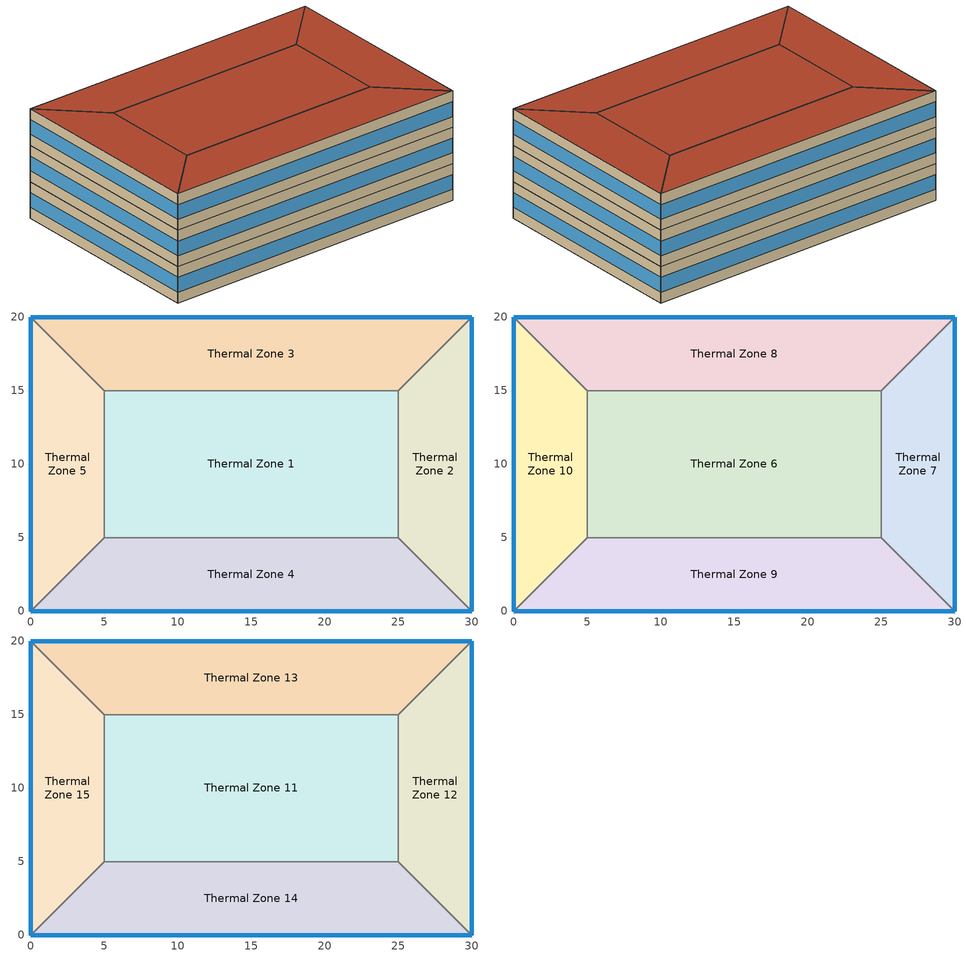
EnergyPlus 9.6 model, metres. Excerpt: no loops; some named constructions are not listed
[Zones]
Thermal Zone 1
 floor ground (ExtSlabCarpet): 5,5 5,15 25,15 25,5 z0
 wall to Thermal Zone 5 (Interior Wall): 5,15 5,5 z0:3.5
 wall to Thermal Zone 3 (Interior Wall): 25,15 5,15 z0:3.5
 wall to Thermal Zone 2 (Interior Wall): 25,5 25,15 z0:3.5
 wall to Thermal Zone 4 (Interior Wall): 5,5 25,5 z0:3.5
Thermal Zone 2
 floor ground (ExtSlabCarpet): 25,5 25,15 30,20 30,0 z0
 wall outside (Ext Wall): 30,0 30,20 z0:3.5
 wall to Thermal Zone 4 (Interior Wall): 25,5 30,0 z0:3.5
 wall to Thermal Zone 3 (Interior Wall): 30,20 25,15 z0:3.5
 window (Ext Window): 30,0.01 30,19.99 z1.05:2.45
Thermal Zone 3
 floor ground (ExtSlabCarpet): 5,15 0,20 30,20 25,15 z0
 wall outside (Ext Wall): 30,20 0,20 z0:3.5
 wall to Thermal Zone 5 (Interior Wall): 0,20 5,15 z0:3.5
 window (Ext Window): 29.99,20 0.01,20 z1.05:2.45
Thermal Zone 4
 floor ground (ExtSlabCarpet): 25,5 30,0 0,0 5,5 z0
 wall outside (Ext Wall): 0,0 30,0 z0:3.5
 wall to Thermal Zone 5 (Interior Wall): 5,5 0,0 z0:3.5
 window (Ext Window): 0.01,0 29.99,0 z1.05:2.45
Thermal Zone 5
 floor ground (ExtSlabCarpet): 0,20 5,15 5,5 0,0 z0
 wall outside (Ext Wall): 0,20 0,0 z0:3.5
 window (Ext Window): 0,19.99 0,0.01 z1.05:2.45
Thermal Zone 6
 floor to Thermal Zone 1 (Interior Floor): 5,5 5,15 25,15 25,5 z3.5
 wall to Thermal Zone 10 (Interior Wall): 5,15 5,5 z3.5:7
 wall to Thermal Zone 8 (Interior Wall): 25,15 5,15 z3.5:7
 wall to Thermal Zone 7 (Interior Wall): 25,5 25,15 z3.5:7
 wall to Thermal Zone 9 (Interior Wall): 5,5 25,5 z3.5:7
Thermal Zone 7
 floor to Thermal Zone 2 (Interior Floor): 25,5 25,15 30,20 30,0 z3.5
 wall outside (Ext Wall): 30,0 30,20 z3.5:7
 wall to Thermal Zone 9 (Interior Wall): 25,5 30,0 z3.5:7
 wall to Thermal Zone 8 (Interior Wall): 30,20 25,15 z3.5:7
 window (Ext Window): 30,0.01 30,19.99 z4.55:5.95
Thermal Zone 8
 floor to Thermal Zone 3 (Interior Floor): 5,15 0,20 30,20 25,15 z3.5
 wall outside (Ext Wall): 30,20 0,20 z3.5:7
 wall to Thermal Zone 10 (Interior Wall): 0,20 5,15 z3.5:7
 window (Ext Window): 29.99,20 0.01,20 z4.55:5.95
Thermal Zone 9
 floor to Thermal Zone 4 (Interior Floor): 25,5 30,0 0,0 5,5 z3.5
 wall outside (Ext Wall): 0,0 30,0 z3.5:7
 wall to Thermal Zone 10 (Interior Wall): 5,5 0,0 z3.5:7
 window (Ext Window): 0.01,0 29.99,0 z4.55:5.95
Thermal Zone 10
 floor to Thermal Zone 5 (Interior Floor): 0,20 5,15 5,5 0,0 z3.5
 wall outside (Ext Wall): 0,20 0,0 z3.5:7
 window (Ext Window): 0,19.99 0,0.01 z4.55:5.95
Thermal Zone 11
 floor to Thermal Zone 6 (Interior Floor): 5,5 5,15 25,15 25,5 z7
 wall to Thermal Zone 15 (Interior Wall): 5,15 5,5 z7:10.5
 wall to Thermal Zone 13 (Interior Wall): 25,15 5,15 z7:10.5
 wall to Thermal Zone 12 (Interior Wall): 25,5 25,15 z7:10.5
 wall to Thermal Zone 14 (Interior Wall): 5,5 25,5 z7:10.5
 roof outside (Ext Roof): 25,5 25,15 5,15 5,5 z10.5
Thermal Zone 12
 floor to Thermal Zone 7 (Interior Floor): 25,5 25,15 30,20 30,0 z7
 wall outside (Ext Wall): 30,0 30,20 z7:10.5
 wall to Thermal Zone 14 (Interior Wall): 25,5 30,0 z7:10.5
 wall to Thermal Zone 13 (Interior Wall): 30,20 25,15 z7:10.5
 window (Ext Window): 30,0.01 30,19.99 z8.05:9.45
 roof outside (Ext Roof): 30,0 30,20 25,15 25,5 z10.5
Thermal Zone 13
 floor to Thermal Zone 8 (Interior Floor): 5,15 0,20 30,20 25,15 z7
 wall outside (Ext Wall): 30,20 0,20 z7:10.5
 wall to Thermal Zone 15 (Interior Wall): 0,20 5,15 z7:10.5
 window (Ext Window): 29.99,20 0.01,20 z8.05:9.45
 roof outside (Ext Roof): 25,15 30,20 0,20 5,15 z10.5
Thermal Zone 14
 floor to Thermal Zone 9 (Interior Floor): 25,5 30,0 0,0 5,5 z7
 wall outside (Ext Wall): 0,0 30,0 z7:10.5
 wall to Thermal Zone 15 (Interior Wall): 5,5 0,0 z7:10.5
 window (Ext Window): 0.01,0 29.99,0 z8.05:9.45
 roof outside (Ext Roof): 5,5 0,0 30,0 25,5 z10.5
Thermal Zone 15
 floor to Thermal Zone 10 (Interior Floor): 0,20 5,15 5,5 0,0 z7
 wall outside (Ext Wall): 0,20 0,0 z7:10.5
 window (Ext Window): 0,19.99 0,0.01 z8.05:9.45
 roof outside (Ext Roof): 0,0 5,5 5,15 0,20 z10.5
[SizingPeriod:DesignDay] Month=1; Day of Month=21; Day Type=WinterDesignDay; Daily Dry-Bulb Temperature Range {deltaC}=0; Dry-Bulb Temperature Range Modifier Type=DefaultMultipliers; Barometric Pressure {Pa}=86790; Wind Direction {deg}=140; Rain Indicator=No; Snow Indicator=No; Daylight Saving Time Indicator=No; Solar Model Indicator=ASHRAEClearSky; Sky Clearness=0; Begin Environment Reset Mode=FullResetAtBeginEnvironment
Name | Maximum Dry-Bulb Temperature {C} | Humidity Condition Type | Wetbulb or DewPoint at Maximum Dry-Bulb {C} | Wind Speed {m/s}
SALT-LAKE-CITY-IAP Ann Htg 99.6% Condns DB | -12.4 | Wetbulb | -12.4 | 2.6
SALT-LAKE-CITY-IAP Ann Htg Wind 99.6% Condns WS=>MCDB | 6.8 | Wetbulb | 6.8 | 12.4
SALT-LAKE-CITY-IAP Ann Hum_n 99.6% Condns DP=>MCDB | -10.7 | Dewpoint | -16.2 | 2.6
[Material] Thermal Absorptance=0.9
Name | Roughness | Thickness m | Conductivity W/m-K | Density kg/m3 | Specific Heat J/kg-K | Solar Absorptance | Visible Absorptance
F16 Acoustic tile | MediumSmooth | 0.0191 | 0.06 | 368 | 590 | 0.3 | 0.3
M11 100mm lightweight concrete | MediumRough | 0.1016 | 0.53 | 1280 | 840 | 0.5 | 0.5
[Material:AirGap]
F05 Ceiling air space resistance: Thermal Resistance m2-K/W=0.18
[Construction]
Interior Ceiling: M11 100mm lightweight concrete, F05 Ceiling air space resistance, F16 Acoustic tile
[Schedule:Day:Interval]
ClgSetp Winter Design Day 12; ClgSetp Winter Design Day 13; ClgSetp Winter Design Day 14; ClgSetp Winter Design Day 15: No, 24:00, 26.7
HtgSetp Summer Design Day 13; HtgSetp Summer Design Day 14; HtgSetp Summer Design Day 15: No, 24:00, 15.6
HtgSetp Winter Design Day 13; HtgSetp Winter Design Day 14; HtgSetp Winter Design Day 15: No, 24:00, 21
ClgSetp Summer Design Day 13; ClgSetp Summer Design Day 14; ClgSetp Summer Design Day 15: No, 06:00, 26.7, 22:00, 24, 24:00, 26.7
ClgSetp Default Schedule 13; ClgSetp Default Schedule 14; ClgSetp Default Schedule 15: Temperature 37, No, 01:00, 28, 02:00, 28, 03:00, 28, 04:00, 28, 05:00, 28, 06:00, 28, 07:00, 28, 08:00, 28, 09:00, 24, 10:00, 24, 11:00, 24, 12:00, 24, 13:00, 24, 14:00, 24, 15:00, 24, 16:00, 24, 17:00, 24, 18:00, 28, 19:00, 28, 20:00, 28, 21:00, 28, 22:00, 28, 23:00, 28, 24:00, 28
HtgSetp Default Schedule 13; HtgSetp Default Schedule 14; HtgSetp Default Schedule 15: Temperature 36, No, 01:00, 16, 02:00, 16, 03:00, 16, 04:00, 16, 05:00, 16, 06:00, 16, 07:00, 16, 08:00, 16, 09:00, 20, 10:00, 20, 11:00, 20, 12:00, 20, 13:00, 20, 14:00, 20, 15:00, 20, 16:00, 20, 17:00, 20, 18:00, 16, 19:00, 16, 20:00, 16, 21:00, 16, 22:00, 16, 23:00, 16, 24:00, 16
